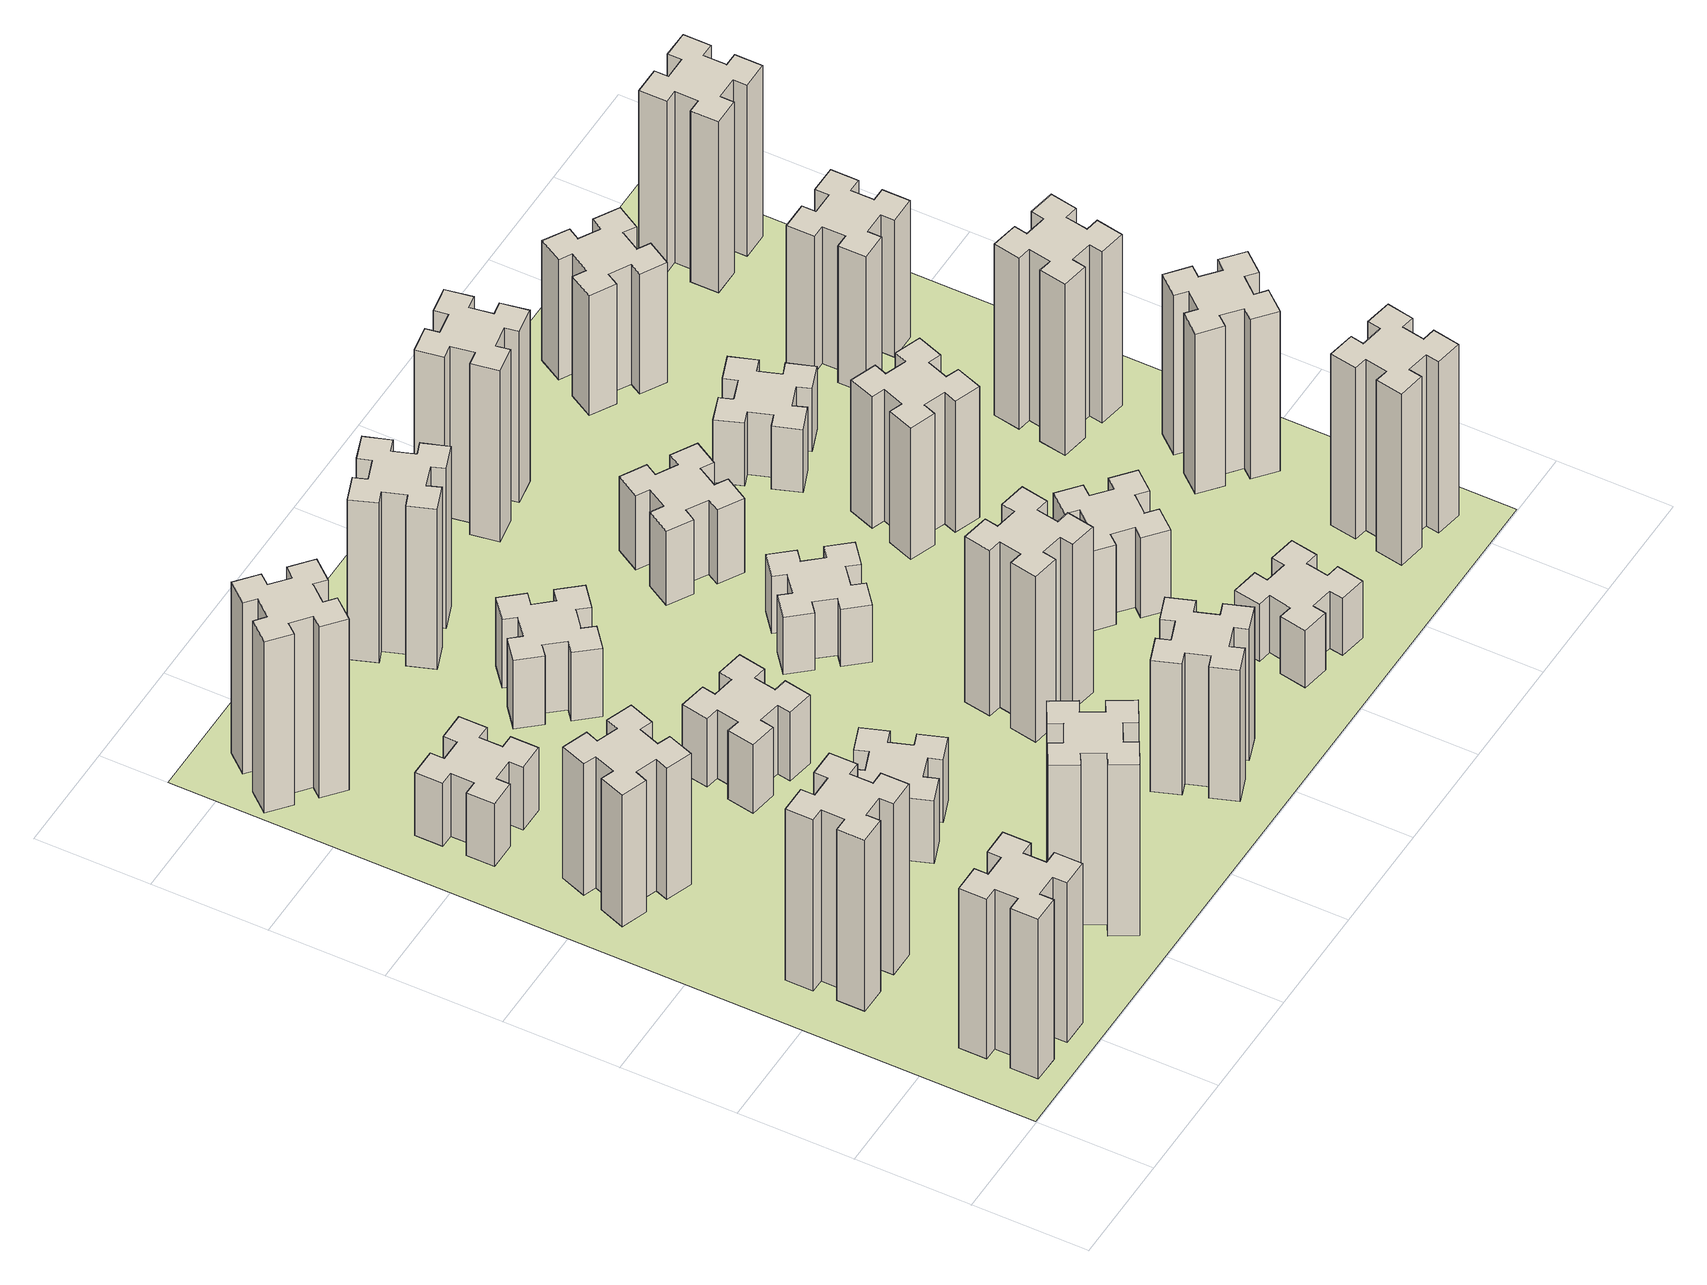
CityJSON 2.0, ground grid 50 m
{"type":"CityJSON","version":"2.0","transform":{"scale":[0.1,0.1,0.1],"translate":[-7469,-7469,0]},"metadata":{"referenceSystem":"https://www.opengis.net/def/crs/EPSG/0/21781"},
"CityObjects":{
"building1":{"type":"Building","attributes":{"class":"1000","function":"1000","usage":"1000","yearOfConstruction":2016,"roofType":"1000","measuredHeight":84,"storeysAboveGround":30,"storeysBelowGround":0},"geometry":[{"type":"Solid","lod":"1","boundaries":[[[[0,1,2,3,4,5,6,7,8,9,10,11,12,13,14,15,16,17,18,19]],[[17,16,20,21]],[[16,15,22,20]],[[15,14,23,22]],[[14,13,24,23]],[[13,12,25,24]],[[12,11,26,25]],[[11,10,27,26]],[[10,9,28,27]],[[9,8,29,28]],[[8,7,30,29]],[[7,6,31,30]],[[6,5,32,31]],[[5,4,33,32]],[[4,3,34,33]],[[3,2,35,34]],[[2,1,36,35]],[[1,0,37,36]],[[0,19,38,37]],[[19,18,39,38]],[[18,17,21,39]],[[24,25,26,27,28,29,30,31,32,33,34,35,36,37,38,39,21,20,22,23]]]]}]},
"building2":{"type":"Building","attributes":{"class":"1000","function":"1000","usage":"1000","yearOfConstruction":2016,"roofType":"1000","measuredHeight":90,"storeysAboveGround":30,"storeysBelowGround":0},"geometry":[{"type":"Solid","lod":"1","boundaries":[[[[40,41,42,43,44,45,46,47,48,49,50,51,52,53,54,55,56,57,58,59]],[[57,56,60,61]],[[56,55,62,60]],[[55,54,63,62]],[[54,53,64,63]],[[53,52,65,64]],[[52,51,66,65]],[[51,50,67,66]],[[50,49,68,67]],[[49,48,69,68]],[[48,47,70,69]],[[47,46,71,70]],[[46,45,72,71]],[[45,44,73,72]],[[44,43,74,73]],[[43,42,75,74]],[[42,41,76,75]],[[41,40,77,76]],[[40,59,78,77]],[[59,58,79,78]],[[58,57,61,79]],[[64,65,66,67,68,69,70,71,72,73,74,75,76,77,78,79,61,60,62,63]]]]}]},
"building3":{"type":"Building","attributes":{"class":"1000","function":"1000","usage":"1000","yearOfConstruction":2016,"roofType":"1000","measuredHeight":69,"storeysAboveGround":30,"storeysBelowGround":0},"geometry":[{"type":"Solid","lod":"1","boundaries":[[[[80,81,82,83,84,85,86,87,88,89,90,91,92,93,94,95,96,97,98,99]],[[97,96,100,101]],[[96,95,102,100]],[[95,94,103,102]],[[94,93,104,103]],[[93,92,105,104]],[[92,91,106,105]],[[91,90,107,106]],[[90,89,108,107]],[[89,88,109,108]],[[88,87,110,109]],[[87,86,111,110]],[[86,85,112,111]],[[85,84,113,112]],[[84,83,114,113]],[[83,82,115,114]],[[82,81,116,115]],[[81,80,117,116]],[[80,99,118,117]],[[99,98,119,118]],[[98,97,101,119]],[[104,105,106,107,108,109,110,111,112,113,114,115,116,117,118,119,101,100,102,103]]]]}]},
"building4":{"type":"Building","attributes":{"class":"1000","function":"1000","usage":"1000","yearOfConstruction":2016,"roofType":"1000","measuredHeight":33,"storeysAboveGround":30,"storeysBelowGround":0},"geometry":[{"type":"Solid","lod":"1","boundaries":[[[[120,121,122,123,124,125,126,127,128,129,130,131,132,133,134,135,136,137,138,139]],[[137,136,140,141]],[[136,135,142,140]],[[135,134,143,142]],[[134,133,144,143]],[[133,132,145,144]],[[132,131,146,145]],[[131,130,147,146]],[[130,129,148,147]],[[129,128,149,148]],[[128,127,150,149]],[[127,126,151,150]],[[126,125,152,151]],[[125,124,153,152]],[[124,123,154,153]],[[123,122,155,154]],[[122,121,156,155]],[[121,120,157,156]],[[120,139,158,157]],[[139,138,159,158]],[[138,137,141,159]],[[144,145,146,147,148,149,150,151,152,153,154,155,156,157,158,159,141,140,142,143]]]]}]},
"building5":{"type":"Building","attributes":{"class":"1000","function":"1000","usage":"1000","yearOfConstruction":2016,"roofType":"1000","measuredHeight":90,"storeysAboveGround":30,"storeysBelowGround":0},"geometry":[{"type":"Solid","lod":"1","boundaries":[[[[160,161,162,163,164,165,166,167,168,169,170,171,172,173,174,175,176,177,178,179]],[[177,176,180,181]],[[176,175,182,180]],[[175,174,183,182]],[[174,173,184,183]],[[173,172,185,184]],[[172,171,186,185]],[[171,170,187,186]],[[170,169,188,187]],[[169,168,189,188]],[[168,167,190,189]],[[167,166,191,190]],[[166,165,192,191]],[[165,164,193,192]],[[164,163,194,193]],[[163,162,195,194]],[[162,161,196,195]],[[161,160,197,196]],[[160,179,198,197]],[[179,178,199,198]],[[178,177,181,199]],[[184,185,186,187,188,189,190,191,192,193,194,195,196,197,198,199,181,180,182,183]]]]}]},
"building6":{"type":"Building","attributes":{"class":"1000","function":"1000","usage":"1000","yearOfConstruction":2016,"roofType":"1000","measuredHeight":90,"storeysAboveGround":30,"storeysBelowGround":0},"geometry":[{"type":"Solid","lod":"1","boundaries":[[[[200,201,202,203,204,205,206,207,208,209,210,211,212,213,214,215,216,217,218,219]],[[217,216,220,221]],[[216,215,222,220]],[[215,214,223,222]],[[214,213,224,223]],[[213,212,225,224]],[[212,211,226,225]],[[211,210,227,226]],[[210,209,228,227]],[[209,208,229,228]],[[208,207,230,229]],[[207,206,231,230]],[[206,205,232,231]],[[205,204,233,232]],[[204,203,234,233]],[[203,202,235,234]],[[202,201,236,235]],[[201,200,237,236]],[[200,219,238,237]],[[219,218,239,238]],[[218,217,221,239]],[[224,225,226,227,228,229,230,231,232,233,234,235,236,237,238,239,221,220,222,223]]]]}]},
"building7":{"type":"Building","attributes":{"class":"1000","function":"1000","usage":"1000","yearOfConstruction":2016,"roofType":"1000","measuredHeight":33,"storeysAboveGround":30,"storeysBelowGround":0},"geometry":[{"type":"Solid","lod":"1","boundaries":[[[[240,241,242,243,244,245,246,247,248,249,250,251,252,253,254,255,256,257,258,259]],[[257,256,260,261]],[[256,255,262,260]],[[255,254,263,262]],[[254,253,264,263]],[[253,252,265,264]],[[252,251,266,265]],[[251,250,267,266]],[[250,249,268,267]],[[249,248,269,268]],[[248,247,270,269]],[[247,246,271,270]],[[246,245,272,271]],[[245,244,273,272]],[[244,243,274,273]],[[243,242,275,274]],[[242,241,276,275]],[[241,240,277,276]],[[240,259,278,277]],[[259,258,279,278]],[[258,257,261,279]],[[264,265,266,267,268,269,270,271,272,273,274,275,276,277,278,279,261,260,262,263]]]]}]},
"building8":{"type":"Building","attributes":{"class":"1000","function":"1000","usage":"1000","yearOfConstruction":2016,"roofType":"1000","measuredHeight":36,"storeysAboveGround":30,"storeysBelowGround":0},"geometry":[{"type":"Solid","lod":"1","boundaries":[[[[280,281,282,283,284,285,286,287,288,289,290,291,292,293,294,295,296,297,298,299]],[[297,296,300,301]],[[296,295,302,300]],[[295,294,303,302]],[[294,293,304,303]],[[293,292,305,304]],[[292,291,306,305]],[[291,290,307,306]],[[290,289,308,307]],[[289,288,309,308]],[[288,287,310,309]],[[287,286,311,310]],[[286,285,312,311]],[[285,284,313,312]],[[284,283,314,313]],[[283,282,315,314]],[[282,281,316,315]],[[281,280,317,316]],[[280,299,318,317]],[[299,298,319,318]],[[298,297,301,319]],[[304,305,306,307,308,309,310,311,312,313,314,315,316,317,318,319,301,300,302,303]]]]}]},
"building9":{"type":"Building","attributes":{"class":"1000","function":"1000","usage":"1000","yearOfConstruction":2016,"roofType":"1000","measuredHeight":36,"storeysAboveGround":30,"storeysBelowGround":0},"geometry":[{"type":"Solid","lod":"1","boundaries":[[[[320,321,322,323,324,325,326,327,328,329,330,331,332,333,334,335,336,337,338,339]],[[337,336,340,341]],[[336,335,342,340]],[[335,334,343,342]],[[334,333,344,343]],[[333,332,345,344]],[[332,331,346,345]],[[331,330,347,346]],[[330,329,348,347]],[[329,328,349,348]],[[328,327,350,349]],[[327,326,351,350]],[[326,325,352,351]],[[325,324,353,352]],[[324,323,354,353]],[[323,322,355,354]],[[322,321,356,355]],[[321,320,357,356]],[[320,339,358,357]],[[339,338,359,358]],[[338,337,341,359]],[[344,345,346,347,348,349,350,351,352,353,354,355,356,357,358,359,341,340,342,343]]]]}]},
"building10":{"type":"Building","attributes":{"class":"1000","function":"1000","usage":"1000","yearOfConstruction":2016,"roofType":"1000","measuredHeight":69,"storeysAboveGround":30,"storeysBelowGround":0},"geometry":[{"type":"Solid","lod":"1","boundaries":[[[[360,361,362,363,364,365,366,367,368,369,370,371,372,373,374,375,376,377,378,379]],[[377,376,380,381]],[[376,375,382,380]],[[375,374,383,382]],[[374,373,384,383]],[[373,372,385,384]],[[372,371,386,385]],[[371,370,387,386]],[[370,369,388,387]],[[369,368,389,388]],[[368,367,390,389]],[[367,366,391,390]],[[366,365,392,391]],[[365,364,393,392]],[[364,363,394,393]],[[363,362,395,394]],[[362,361,396,395]],[[361,360,397,396]],[[360,379,398,397]],[[379,378,399,398]],[[378,377,381,399]],[[384,385,386,387,388,389,390,391,392,393,394,395,396,397,398,399,381,380,382,383]]]]}]},
"building11":{"type":"Building","attributes":{"class":"1000","function":"1000","usage":"1000","yearOfConstruction":2016,"roofType":"1000","measuredHeight":84,"storeysAboveGround":30,"storeysBelowGround":0},"geometry":[{"type":"Solid","lod":"1","boundaries":[[[[400,401,402,403,404,405,406,407,408,409,410,411,412,413,414,415,416,417,418,419]],[[417,416,420,421]],[[416,415,422,420]],[[415,414,423,422]],[[414,413,424,423]],[[413,412,425,424]],[[412,411,426,425]],[[411,410,427,426]],[[410,409,428,427]],[[409,408,429,428]],[[408,407,430,429]],[[407,406,431,430]],[[406,405,432,431]],[[405,404,433,432]],[[404,403,434,433]],[[403,402,435,434]],[[402,401,436,435]],[[401,400,437,436]],[[400,419,438,437]],[[419,418,439,438]],[[418,417,421,439]],[[424,425,426,427,428,429,430,431,432,433,434,435,436,437,438,439,421,420,422,423]]]]}]},
"building12":{"type":"Building","attributes":{"class":"1000","function":"1000","usage":"1000","yearOfConstruction":2016,"roofType":"1000","measuredHeight":87,"storeysAboveGround":30,"storeysBelowGround":0},"geometry":[{"type":"Solid","lod":"1","boundaries":[[[[440,441,442,443,444,445,446,447,448,449,450,451,452,453,454,455,456,457,458,459]],[[457,456,460,461]],[[456,455,462,460]],[[455,454,463,462]],[[454,453,464,463]],[[453,452,465,464]],[[452,451,466,465]],[[451,450,467,466]],[[450,449,468,467]],[[449,448,469,468]],[[448,447,470,469]],[[447,446,471,470]],[[446,445,472,471]],[[445,444,473,472]],[[444,443,474,473]],[[443,442,475,474]],[[442,441,476,475]],[[441,440,477,476]],[[440,459,478,477]],[[459,458,479,478]],[[458,457,461,479]],[[464,465,466,467,468,469,470,471,472,473,474,475,476,477,478,479,461,460,462,463]]]]}]},
"building13":{"type":"Building","attributes":{"class":"1000","function":"1000","usage":"1000","yearOfConstruction":2016,"roofType":"1000","measuredHeight":30,"storeysAboveGround":30,"storeysBelowGround":0},"geometry":[{"type":"Solid","lod":"1","boundaries":[[[[480,481,482,483,484,485,486,487,488,489,490,491,492,493,494,495,496,497,498,499]],[[497,496,500,501]],[[496,495,502,500]],[[495,494,503,502]],[[494,493,504,503]],[[493,492,505,504]],[[492,491,506,505]],[[491,490,507,506]],[[490,489,508,507]],[[489,488,509,508]],[[488,487,510,509]],[[487,486,511,510]],[[486,485,512,511]],[[485,484,513,512]],[[484,483,514,513]],[[483,482,515,514]],[[482,481,516,515]],[[481,480,517,516]],[[480,499,518,517]],[[499,498,519,518]],[[498,497,501,519]],[[504,505,506,507,508,509,510,511,512,513,514,515,516,517,518,519,501,500,502,503]]]]}]},
"building14":{"type":"Building","attributes":{"class":"1000","function":"1000","usage":"1000","yearOfConstruction":2016,"roofType":"1000","measuredHeight":39,"storeysAboveGround":30,"storeysBelowGround":0},"geometry":[{"type":"Solid","lod":"1","boundaries":[[[[520,521,522,523,524,525,526,527,528,529,530,531,532,533,534,535,536,537,538,539]],[[537,536,540,541]],[[536,535,542,540]],[[535,534,543,542]],[[534,533,544,543]],[[533,532,545,544]],[[532,531,546,545]],[[531,530,547,546]],[[530,529,548,547]],[[529,528,549,548]],[[528,527,550,549]],[[527,526,551,550]],[[526,525,552,551]],[[525,524,553,552]],[[524,523,554,553]],[[523,522,555,554]],[[522,521,556,555]],[[521,520,557,556]],[[520,539,558,557]],[[539,538,559,558]],[[538,537,541,559]],[[544,545,546,547,548,549,550,551,552,553,554,555,556,557,558,559,541,540,542,543]]]]}]},
"building15":{"type":"Building","attributes":{"class":"1000","function":"1000","usage":"1000","yearOfConstruction":2016,"roofType":"1000","measuredHeight":30,"storeysAboveGround":30,"storeysBelowGround":0},"geometry":[{"type":"Solid","lod":"1","boundaries":[[[[560,561,562,563,564,565,566,567,568,569,570,571,572,573,574,575,576,577,578,579]],[[577,576,580,581]],[[576,575,582,580]],[[575,574,583,582]],[[574,573,584,583]],[[573,572,585,584]],[[572,571,586,585]],[[571,570,587,586]],[[570,569,588,587]],[[569,568,589,588]],[[568,567,590,589]],[[567,566,591,590]],[[566,565,592,591]],[[565,564,593,592]],[[564,563,594,593]],[[563,562,595,594]],[[562,561,596,595]],[[561,560,597,596]],[[560,579,598,597]],[[579,578,599,598]],[[578,577,581,599]],[[584,585,586,587,588,589,590,591,592,593,594,595,596,597,598,599,581,580,582,583]]]]}]},
"building16":{"type":"Building","attributes":{"class":"1000","function":"1000","usage":"1000","yearOfConstruction":2016,"roofType":"1000","measuredHeight":90,"storeysAboveGround":30,"storeysBelowGround":0},"geometry":[{"type":"Solid","lod":"1","boundaries":[[[[600,601,602,603,604,605,606,607,608,609,610,611,612,613,614,615,616,617,618,619]],[[617,616,620,621]],[[616,615,622,620]],[[615,614,623,622]],[[614,613,624,623]],[[613,612,625,624]],[[612,611,626,625]],[[611,610,627,626]],[[610,609,628,627]],[[609,608,629,628]],[[608,607,630,629]],[[607,606,631,630]],[[606,605,632,631]],[[605,604,633,632]],[[604,603,634,633]],[[603,602,635,634]],[[602,601,636,635]],[[601,600,637,636]],[[600,619,638,637]],[[619,618,639,638]],[[618,617,621,639]],[[624,625,626,627,628,629,630,631,632,633,634,635,636,637,638,639,621,620,622,623]]]]}]},
"building17":{"type":"Building","attributes":{"class":"1000","function":"1000","usage":"1000","yearOfConstruction":2016,"roofType":"1000","measuredHeight":42,"storeysAboveGround":30,"storeysBelowGround":0},"geometry":[{"type":"Solid","lod":"1","boundaries":[[[[640,641,642,643,644,645,646,647,648,649,650,651,652,653,654,655,656,657,658,659]],[[657,656,660,661]],[[656,655,662,660]],[[655,654,663,662]],[[654,653,664,663]],[[653,652,665,664]],[[652,651,666,665]],[[651,650,667,666]],[[650,649,668,667]],[[649,648,669,668]],[[648,647,670,669]],[[647,646,671,670]],[[646,645,672,671]],[[645,644,673,672]],[[644,643,674,673]],[[643,642,675,674]],[[642,641,676,675]],[[641,640,677,676]],[[640,659,678,677]],[[659,658,679,678]],[[658,657,661,679]],[[664,665,666,667,668,669,670,671,672,673,674,675,676,677,678,679,661,660,662,663]]]]}]},
"building18":{"type":"Building","attributes":{"class":"1000","function":"1000","usage":"1000","yearOfConstruction":2016,"roofType":"1000","measuredHeight":69,"storeysAboveGround":30,"storeysBelowGround":0},"geometry":[{"type":"Solid","lod":"1","boundaries":[[[[680,681,682,683,684,685,686,687,688,689,690,691,692,693,694,695,696,697,698,699]],[[697,696,700,701]],[[696,695,702,700]],[[695,694,703,702]],[[694,693,704,703]],[[693,692,705,704]],[[692,691,706,705]],[[691,690,707,706]],[[690,689,708,707]],[[689,688,709,708]],[[688,687,710,709]],[[687,686,711,710]],[[686,685,712,711]],[[685,684,713,712]],[[684,683,714,713]],[[683,682,715,714]],[[682,681,716,715]],[[681,680,717,716]],[[680,699,718,717]],[[699,698,719,718]],[[698,697,701,719]],[[704,705,706,707,708,709,710,711,712,713,714,715,716,717,718,719,701,700,702,703]]]]}]},
"building19":{"type":"Building","attributes":{"class":"1000","function":"1000","usage":"1000","yearOfConstruction":2016,"roofType":"1000","measuredHeight":33,"storeysAboveGround":30,"storeysBelowGround":0},"geometry":[{"type":"Solid","lod":"1","boundaries":[[[[720,721,722,723,724,725,726,727,728,729,730,731,732,733,734,735,736,737,738,739]],[[737,736,740,741]],[[736,735,742,740]],[[735,734,743,742]],[[734,733,744,743]],[[733,732,745,744]],[[732,731,746,745]],[[731,730,747,746]],[[730,729,748,747]],[[729,728,749,748]],[[728,727,750,749]],[[727,726,751,750]],[[726,725,752,751]],[[725,724,753,752]],[[724,723,754,753]],[[723,722,755,754]],[[722,721,756,755]],[[721,720,757,756]],[[720,739,758,757]],[[739,738,759,758]],[[738,737,741,759]],[[744,745,746,747,748,749,750,751,752,753,754,755,756,757,758,759,741,740,742,743]]]]}]},
"building20":{"type":"Building","attributes":{"class":"1000","function":"1000","usage":"1000","yearOfConstruction":2016,"roofType":"1000","measuredHeight":90,"storeysAboveGround":30,"storeysBelowGround":0},"geometry":[{"type":"Solid","lod":"1","boundaries":[[[[760,761,762,763,764,765,766,767,768,769,770,771,772,773,774,775,776,777,778,779]],[[777,776,780,781]],[[776,775,782,780]],[[775,774,783,782]],[[774,773,784,783]],[[773,772,785,784]],[[772,771,786,785]],[[771,770,787,786]],[[770,769,788,787]],[[769,768,789,788]],[[768,767,790,789]],[[767,766,791,790]],[[766,765,792,791]],[[765,764,793,792]],[[764,763,794,793]],[[763,762,795,794]],[[762,761,796,795]],[[761,760,797,796]],[[760,779,798,797]],[[779,778,799,798]],[[778,777,781,799]],[[784,785,786,787,788,789,790,791,792,793,794,795,796,797,798,799,781,780,782,783]]]]}]},
"building21":{"type":"Building","attributes":{"class":"1000","function":"1000","usage":"1000","yearOfConstruction":2016,"roofType":"1000","measuredHeight":63,"storeysAboveGround":30,"storeysBelowGround":0},"geometry":[{"type":"Solid","lod":"1","boundaries":[[[[800,801,802,803,804,805,806,807,808,809,810,811,812,813,814,815,816,817,818,819]],[[817,816,820,821]],[[816,815,822,820]],[[815,814,823,822]],[[814,813,824,823]],[[813,812,825,824]],[[812,811,826,825]],[[811,810,827,826]],[[810,809,828,827]],[[809,808,829,828]],[[808,807,830,829]],[[807,806,831,830]],[[806,805,832,831]],[[805,804,833,832]],[[804,803,834,833]],[[803,802,835,834]],[[802,801,836,835]],[[801,800,837,836]],[[800,819,838,837]],[[819,818,839,838]],[[818,817,821,839]],[[824,825,826,827,828,829,830,831,832,833,834,835,836,837,838,839,821,820,822,823]]]]}]},
"building22":{"type":"Building","attributes":{"class":"1000","function":"1000","usage":"1000","yearOfConstruction":2016,"roofType":"1000","measuredHeight":84,"storeysAboveGround":30,"storeysBelowGround":0},"geometry":[{"type":"Solid","lod":"1","boundaries":[[[[840,841,842,843,844,845,846,847,848,849,850,851,852,853,854,855,856,857,858,859]],[[857,856,860,861]],[[856,855,862,860]],[[855,854,863,862]],[[854,853,864,863]],[[853,852,865,864]],[[852,851,866,865]],[[851,850,867,866]],[[850,849,868,867]],[[849,848,869,868]],[[848,847,870,869]],[[847,846,871,870]],[[846,845,872,871]],[[845,844,873,872]],[[844,843,874,873]],[[843,842,875,874]],[[842,841,876,875]],[[841,840,877,876]],[[840,859,878,877]],[[859,858,879,878]],[[858,857,861,879]],[[864,865,866,867,868,869,870,871,872,873,874,875,876,877,878,879,861,860,862,863]]]]}]},
"building23":{"type":"Building","attributes":{"class":"1000","function":"1000","usage":"1000","yearOfConstruction":2016,"roofType":"1000","measuredHeight":90,"storeysAboveGround":30,"storeysBelowGround":0},"geometry":[{"type":"Solid","lod":"1","boundaries":[[[[880,881,882,883,884,885,886,887,888,889,890,891,892,893,894,895,896,897,898,899]],[[897,896,900,901]],[[896,895,902,900]],[[895,894,903,902]],[[894,893,904,903]],[[893,892,905,904]],[[892,891,906,905]],[[891,890,907,906]],[[890,889,908,907]],[[889,888,909,908]],[[888,887,910,909]],[[887,886,911,910]],[[886,885,912,911]],[[885,884,913,912]],[[884,883,914,913]],[[883,882,915,914]],[[882,881,916,915]],[[881,880,917,916]],[[880,899,918,917]],[[899,898,919,918]],[[898,897,901,919]],[[904,905,906,907,908,909,910,911,912,913,914,915,916,917,918,919,901,900,902,903]]]]}]},
"building24":{"type":"Building","attributes":{"class":"1000","function":"1000","usage":"1000","yearOfConstruction":2016,"roofType":"1000","measuredHeight":72,"storeysAboveGround":30,"storeysBelowGround":0},"geometry":[{"type":"Solid","lod":"1","boundaries":[[[[920,921,922,923,924,925,926,927,928,929,930,931,932,933,934,935,936,937,938,939]],[[937,936,940,941]],[[936,935,942,940]],[[935,934,943,942]],[[934,933,944,943]],[[933,932,945,944]],[[932,931,946,945]],[[931,930,947,946]],[[930,929,948,947]],[[929,928,949,948]],[[928,927,950,949]],[[927,926,951,950]],[[926,925,952,951]],[[925,924,953,952]],[[924,923,954,953]],[[923,922,955,954]],[[922,921,956,955]],[[921,920,957,956]],[[920,939,958,957]],[[939,938,959,958]],[[938,937,941,959]],[[944,945,946,947,948,949,950,951,952,953,954,955,956,957,958,959,941,940,942,943]]]]}]},
"building25":{"type":"Building","attributes":{"class":"1000","function":"1000","usage":"1000","yearOfConstruction":2016,"roofType":"1000","measuredHeight":90,"storeysAboveGround":30,"storeysBelowGround":0},"geometry":[{"type":"Solid","lod":"1","boundaries":[[[[960,961,962,963,964,965,966,967,968,969,970,971,972,973,974,975,976,977,978,979]],[[977,976,980,981]],[[976,975,982,980]],[[975,974,983,982]],[[974,973,984,983]],[[973,972,985,984]],[[972,971,986,985]],[[971,970,987,986]],[[970,969,988,987]],[[969,968,989,988]],[[968,967,990,989]],[[967,966,991,990]],[[966,965,992,991]],[[965,964,993,992]],[[964,963,994,993]],[[963,962,995,994]],[[962,961,996,995]],[[961,960,997,996]],[[960,979,998,997]],[[979,978,999,998]],[[978,977,981,999]],[[984,985,986,987,988,989,990,991,992,993,994,995,996,997,998,999,981,980,982,983]]]]}]},
"landuse1":{"type":"LandUse","attributes":{"name":"plot1","function":"1010"},"geometry":[{"type":"MultiSurface","lod":"1","boundaries":[[[1000,1001,1002,1003]]]}]}
},
"vertices":[
[265,325,0],[265,225,0],[205,225,0],[205,105,0],[325,105,0],[325,165,0],[425,165,0],[425,105,0],[545,105,0],[545,225,0],[485,225,0],[485,325,0],[545,325,0],[545,445,0],[425,445,0],[425,385,0],[325,385,0],[325,445,0],[205,445,0],[205,325,0],[325,385,840],[325,445,840],[425,385,840],[425,445,840],[545,445,840],[545,325,840],[485,325,840],[485,225,840],[545,225,840],[545,105,840],[425,105,840],[425,165,840],[325,165,840],[325,105,840],[205,105,840],[205,225,840],[265,225,840],[265,325,840],[205,325,840],[205,445,840],
[265,1065,0],[265,965,0],[205,965,0],[205,845,0],[325,845,0],[325,905,0],[425,905,0],[425,845,0],[545,845,0],[545,965,0],[485,965,0],[485,1065,0],[545,1065,0],[545,1185,0],[425,1185,0],[425,1125,0],[325,1125,0],[325,1185,0],[205,1185,0],[205,1065,0],[325,1125,900],[325,1185,900],[425,1125,900],[425,1185,900],[545,1185,900],[545,1065,900],[485,1065,900],[485,965,900],[545,965,900],[545,845,900],[425,845,900],[425,905,900],[325,905,900],[325,845,900],[205,845,900],[205,965,900],[265,965,900],[265,1065,900],[205,1065,900],[205,1185,900],
[291,1869,0],[385,1835,0],[364,1779,0],[477,1737,0],[518,1850,0],[462,1871,0],[496,1965,0],[552,1944,0],[593,2057,0],[480,2098,0],[460,2042,0],[366,2076,0],[387,2132,0],[274,2173,0],[233,2060,0],[289,2040,0],[255,1946,0],[199,1967,0],[157,1854,0],[270,1813,0],[255,1946,690],[199,1967,690],[289,2040,690],[233,2060,690],[274,2173,690],[387,2132,690],[366,2076,690],[460,2042,690],[480,2098,690],[593,2057,690],[552,1944,690],[496,1965,690],[462,1871,690],[518,1850,690],[477,1737,690],[364,1779,690],[385,1835,690],[291,1869,690],[270,1813,690],[157,1854,690],
[485,2545,0],[485,2645,0],[545,2645,0],[545,2765,0],[425,2765,0],[425,2705,0],[325,2705,0],[325,2765,0],[205,2765,0],[205,2645,0],[265,2645,0],[265,2545,0],[205,2545,0],[205,2425,0],[325,2425,0],[325,2485,0],[425,2485,0],[425,2425,0],[545,2425,0],[545,2545,0],[425,2485,330],[425,2425,330],[325,2485,330],[325,2425,330],[205,2425,330],[205,2545,330],[265,2545,330],[265,2645,330],[205,2645,330],[205,2765,330],[325,2765,330],[325,2705,330],[425,2705,330],[425,2765,330],[545,2765,330],[545,2645,330],[485,2645,330],[485,2545,330],[545,2545,330],[545,2425,330],
[1127,255,0],[1214,305,0],[1244,253,0],[1348,313,0],[1288,417,0],[1236,387,0],[1186,474,0],[1238,504,0],[1178,608,0],[1074,548,0],[1104,496,0],[1017,446,0],[987,498,0],[883,438,0],[943,334,0],[995,364,0],[1045,277,0],[993,247,0],[1053,143,0],[1157,203,0],[1045,277,900],[993,247,900],[995,364,900],[943,334,900],[883,438,900],[987,498,900],[1017,446,900],[1104,496,900],[1074,548,900],[1178,608,900],[1238,504,900],[1186,474,900],[1236,387,900],[1288,417,900],[1348,313,900],[1244,253,900],[1214,305,900],[1127,255,900],[1157,203,900],[1053,143,900],
[384,3387,0],[308,3452,0],[346,3498,0],[254,3575,0],[177,3483,0],[223,3444,0],[159,3368,0],[113,3406,0],[36,3314,0],[128,3237,0],[166,3283,0],[243,3219,0],[204,3173,0],[296,3096,0],[373,3188,0],[327,3226,0],[392,3303,0],[438,3264,0],[515,3356,0],[423,3433,0],[392,3303,900],[438,3264,900],[327,3226,900],[373,3188,900],[296,3096,900],[204,3173,900],[243,3219,900],[166,3283,900],[128,3237,900],[36,3314,900],[113,3406,900],[159,3368,900],[223,3444,900],[177,3483,900],[254,3575,900],[346,3498,900],[308,3452,900],[384,3387,900],[423,3433,900],[515,3356,900],
[1125,1336,0],[1031,1302,0],[1010,1358,0],[897,1317,0],[939,1204,0],[995,1225,0],[1029,1131,0],[973,1110,0],[1014,997,0],[1127,1039,0],[1106,1095,0],[1200,1129,0],[1220,1073,0],[1333,1114,0],[1292,1227,0],[1236,1206,0],[1202,1300,0],[1258,1320,0],[1217,1433,0],[1104,1392,0],[1202,1300,330],[1258,1320,330],[1236,1206,330],[1292,1227,330],[1333,1114,330],[1220,1073,330],[1200,1129,330],[1106,1095,330],[1127,1039,330],[1014,997,330],[973,1110,330],[1029,1131,330],[995,1225,330],[939,1204,330],[897,1317,330],[1010,1358,330],[1031,1302,330],[1125,1336,330],[1104,1392,330],[1217,1433,330],
[1047,1756,0],[1145,1738,0],[1135,1679,0],[1253,1658,0],[1274,1777,0],[1215,1787,0],[1232,1885,0],[1291,1875,0],[1312,1993,0],[1194,2014,0],[1184,1955,0],[1085,1972,0],[1096,2031,0],[977,2052,0],[957,1934,0],[1016,1924,0],[998,1825,0],[939,1836,0],[918,1717,0],[1037,1697,0],[998,1825,360],[939,1836,360],[1016,1924,360],[957,1934,360],[977,2052,360],[1096,2031,360],[1085,1972,360],[1184,1955,360],[1194,2014,360],[1312,1993,360],[1291,1875,360],[1232,1885,360],[1215,1787,360],[1274,1777,360],[1253,1658,360],[1135,1679,360],[1145,1738,360],[1047,1756,360],[1037,1697,360],[918,1717,360],
[999,2663,0],[1063,2586,0],[1017,2548,0],[1094,2456,0],[1186,2533,0],[1148,2579,0],[1224,2643,0],[1263,2597,0],[1355,2674,0],[1278,2766,0],[1232,2728,0],[1167,2804,0],[1213,2843,0],[1136,2935,0],[1044,2858,0],[1083,2812,0],[1006,2747,0],[968,2793,0],[876,2716,0],[953,2624,0],[1006,2747,360],[968,2793,360],[1083,2812,360],[1044,2858,360],[1136,2935,360],[1213,2843,360],[1167,2804,360],[1232,2728,360],[1278,2766,360],[1355,2674,360],[1263,2597,360],[1224,2643,360],[1148,2579,360],[1186,2533,360],[1094,2456,360],[1017,2548,360],[1063,2586,360],[999,2663,360],[953,2624,360],[876,2716,360],
[1965,496,0],[1871,462,0],[1850,518,0],[1737,477,0],[1779,364,0],[1835,385,0],[1869,291,0],[1813,270,0],[1854,157,0],[1967,199,0],[1946,255,0],[2040,289,0],[2060,233,0],[2173,274,0],[2132,387,0],[2076,366,0],[2042,460,0],[2098,480,0],[2057,593,0],[1944,552,0],[2042,460,690],[2098,480,690],[2076,366,690],[2132,387,690],[2173,274,690],[2060,233,690],[2040,289,690],[1946,255,690],[1967,199,690],[1854,157,690],[1813,270,690],[1869,291,690],[1835,385,690],[1779,364,690],[1737,477,690],[1850,518,690],[1871,462,690],[1965,496,690],[1944,552,690],[2057,593,690],
[1125,3456,0],[1031,3422,0],[1010,3478,0],[897,3437,0],[939,3324,0],[995,3345,0],[1029,3251,0],[973,3230,0],[1014,3117,0],[1127,3159,0],[1106,3215,0],[1200,3249,0],[1220,3193,0],[1333,3234,0],[1292,3347,0],[1236,3326,0],[1202,3420,0],[1258,3440,0],[1217,3553,0],[1104,3512,0],[1202,3420,840],[1258,3440,840],[1236,3326,840],[1292,3347,840],[1333,3234,840],[1220,3193,840],[1200,3249,840],[1106,3215,840],[1127,3159,840],[1014,3117,840],[973,3230,840],[1029,3251,840],[995,3345,840],[939,3324,840],[897,3437,840],[1010,3478,840],[1031,3422,840],[1125,3456,840],[1104,3512,840],[1217,3553,840],
[2055,1047,0],[2072,1145,0],[2131,1135,0],[2152,1253,0],[2034,1274,0],[2024,1215,0],[1925,1232,0],[1936,1291,0],[1817,1312,0],[1797,1194,0],[1856,1184,0],[1838,1085,0],[1779,1096,0],[1758,977,0],[1877,957,0],[1887,1016,0],[1985,998,0],[1975,939,0],[2093,918,0],[2114,1037,0],[1985,998,870],[1975,939,870],[1887,1016,870],[1877,957,870],[1758,977,870],[1779,1096,870],[1838,1085,870],[1856,1184,870],[1797,1194,870],[1817,1312,870],[1936,1291,870],[1925,1232,870],[2024,1215,870],[2034,1274,870],[2152,1253,870],[2131,1135,870],[2072,1145,870],[2055,1047,870],[2114,1037,870],[2093,918,870],
[1972,1988,0],[1907,2064,0],[1953,2103,0],[1876,2195,0],[1784,2118,0],[1823,2072,0],[1746,2007,0],[1708,2053,0],[1616,1976,0],[1693,1884,0],[1739,1923,0],[1803,1846,0],[1757,1808,0],[1834,1716,0],[1926,1793,0],[1888,1839,0],[1964,1903,0],[2003,1857,0],[2095,1934,0],[2018,2026,0],[1964,1903,300],[2003,1857,300],[1888,1839,300],[1926,1793,300],[1834,1716,300],[1757,1808,300],[1803,1846,300],[1739,1923,300],[1693,1884,300],[1616,1976,300],[1708,2053,300],[1746,2007,300],[1823,2072,300],[1784,2118,300],[1876,2195,300],[1953,2103,300],[1907,2064,300],[1972,1988,300],[2018,2026,300],[2095,1934,300],
[2026,2497,0],[2076,2584,0],[2128,2554,0],[2188,2658,0],[2084,2718,0],[2054,2666,0],[1967,2716,0],[1997,2768,0],[1893,2828,0],[1833,2724,0],[1885,2694,0],[1835,2607,0],[1783,2637,0],[1723,2533,0],[1827,2473,0],[1857,2525,0],[1944,2475,0],[1914,2423,0],[2018,2363,0],[2078,2467,0],[1944,2475,390],[1914,2423,390],[1857,2525,390],[1827,2473,390],[1723,2533,390],[1783,2637,390],[1835,2607,390],[1885,2694,390],[1833,2724,390],[1893,2828,390],[1997,2768,390],[1967,2716,390],[2054,2666,390],[2084,2718,390],[2188,2658,390],[2128,2554,390],[2076,2584,390],[2026,2497,390],[2078,2467,390],[2018,2363,390],
[2596,444,0],[2578,345,0],[2519,356,0],[2498,237,0],[2617,217,0],[2627,276,0],[2725,258,0],[2715,199,0],[2833,178,0],[2854,297,0],[2795,307,0],[2812,405,0],[2871,395,0],[2892,513,0],[2774,534,0],[2764,475,0],[2665,492,0],[2676,551,0],[2557,572,0],[2537,454,0],[2665,492,300],[2676,551,300],[2764,475,300],[2774,534,300],[2892,513,300],[2871,395,300],[2812,405,300],[2795,307,300],[2854,297,300],[2833,178,300],[2715,199,300],[2725,258,300],[2627,276,300],[2617,217,300],[2498,237,300],[2519,356,300],[2578,345,300],[2596,444,300],[2537,454,300],[2557,572,300],
[1972,3405,0],[1955,3504,0],[2014,3514,0],[1993,3632,0],[1875,3611,0],[1885,3552,0],[1787,3535,0],[1777,3594,0],[1658,3573,0],[1679,3455,0],[1738,3465,0],[1756,3367,0],[1697,3357,0],[1717,3238,0],[1836,3259,0],[1825,3318,0],[1924,3336,0],[1934,3277,0],[2052,3297,0],[2031,3416,0],[1924,3336,900],[1934,3277,900],[1825,3318,900],[1836,3259,900],[1717,3238,900],[1697,3357,900],[1756,3367,900],[1738,3465,900],[1679,3455,900],[1658,3573,900],[1777,3594,900],[1787,3535,900],[1885,3552,900],[1875,3611,900],[1993,3632,900],[2014,3514,900],[1955,3504,900],[1972,3405,900],[2031,3416,900],[2052,3297,900],
[2647,1006,0],[2712,1083,0],[2758,1044,0],[2835,1136,0],[2743,1213,0],[2704,1167,0],[2628,1232,0],[2666,1278,0],[2574,1355,0],[2497,1263,0],[2543,1224,0],[2479,1148,0],[2433,1186,0],[2356,1094,0],[2448,1017,0],[2486,1063,0],[2563,999,0],[2524,953,0],[2616,876,0],[2693,968,0],[2563,999,420],[2524,953,420],[2486,1063,420],[2448,1017,420],[2356,1094,420],[2433,1186,420],[2479,1148,420],[2543,1224,420],[2497,1263,420],[2574,1355,420],[2666,1278,420],[2628,1232,420],[2704,1167,420],[2743,1213,420],[2835,1136,420],[2758,1044,420],[2712,1083,420],[2647,1006,420],[2693,968,420],[2616,876,420],
[2682,1871,0],[2716,1965,0],[2772,1944,0],[2813,2057,0],[2700,2098,0],[2680,2042,0],[2586,2076,0],[2607,2132,0],[2494,2173,0],[2453,2060,0],[2509,2040,0],[2475,1946,0],[2419,1967,0],[2377,1854,0],[2490,1813,0],[2511,1869,0],[2605,1835,0],[2584,1779,0],[2697,1737,0],[2738,1850,0],[2605,1835,690],[2584,1779,690],[2511,1869,690],[2490,1813,690],[2377,1854,690],[2419,1967,690],[2475,1946,690],[2509,2040,690],[2453,2060,690],[2494,2173,690],[2607,2132,690],[2586,2076,690],[2680,2042,690],[2700,2098,690],[2813,2057,690],[2772,1944,690],[2716,1965,690],[2682,1871,690],[2738,1850,690],[2697,1737,690],
[2586,2475,0],[2680,2509,0],[2700,2453,0],[2813,2494,0],[2772,2607,0],[2716,2586,0],[2682,2680,0],[2738,2700,0],[2697,2813,0],[2584,2772,0],[2605,2716,0],[2511,2682,0],[2490,2738,0],[2377,2697,0],[2419,2584,0],[2475,2605,0],[2509,2511,0],[2453,2490,0],[2494,2377,0],[2607,2419,0],[2509,2511,330],[2453,2490,330],[2475,2605,330],[2419,2584,330],[2377,2697,330],[2490,2738,330],[2511,2682,330],[2605,2716,330],[2584,2772,330],[2697,2813,330],[2738,2700,330],[2682,2680,330],[2716,2586,330],[2772,2607,330],[2813,2494,330],[2700,2453,330],[2680,2509,330],[2586,2475,330],[2607,2419,330],[2494,2377,330],
[3504,475,0],[3405,492,0],[3416,551,0],[3297,572,0],[3277,454,0],[3336,444,0],[3318,345,0],[3259,356,0],[3238,237,0],[3357,217,0],[3367,276,0],[3465,258,0],[3455,199,0],[3573,178,0],[3594,297,0],[3535,307,0],[3552,405,0],[3611,395,0],[3632,513,0],[3514,534,0],[3552,405,900],[3611,395,900],[3535,307,900],[3594,297,900],[3573,178,900],[3455,199,900],[3465,258,900],[3367,276,900],[3357,217,900],[3238,237,900],[3259,356,900],[3318,345,900],[3336,444,900],[3277,454,900],[3297,572,900],[3416,551,900],[3405,492,900],[3504,475,900],[3514,534,900],[3632,513,900],
[2766,3237,0],[2816,3324,0],[2868,3294,0],[2928,3398,0],[2824,3458,0],[2794,3406,0],[2707,3456,0],[2737,3508,0],[2633,3568,0],[2573,3464,0],[2625,3434,0],[2575,3347,0],[2523,3377,0],[2463,3273,0],[2567,3213,0],[2597,3265,0],[2684,3215,0],[2654,3163,0],[2758,3103,0],[2818,3207,0],[2684,3215,630],[2654,3163,630],[2597,3265,630],[2567,3213,630],[2463,3273,630],[2523,3377,630],[2575,3347,630],[2625,3434,630],[2573,3464,630],[2633,3568,630],[2737,3508,630],[2707,3456,630],[2794,3406,630],[2824,3458,630],[2928,3398,630],[2868,3294,630],[2816,3324,630],[2766,3237,630],[2818,3207,630],[2758,3103,630],
[3487,1006,0],[3552,1083,0],[3598,1044,0],[3675,1136,0],[3583,1213,0],[3544,1167,0],[3468,1232,0],[3506,1278,0],[3414,1355,0],[3337,1263,0],[3383,1224,0],[3319,1148,0],[3273,1186,0],[3196,1094,0],[3288,1017,0],[3326,1063,0],[3403,999,0],[3364,953,0],[3456,876,0],[3533,968,0],[3403,999,840],[3364,953,840],[3326,1063,840],[3288,1017,840],[3196,1094,840],[3273,1186,840],[3319,1148,840],[3383,1224,840],[3337,1263,840],[3414,1355,840],[3506,1278,840],[3468,1232,840],[3544,1167,840],[3583,1213,840],[3675,1136,840],[3598,1044,840],[3552,1083,840],[3487,1006,840],[3533,968,840],[3456,876,840],
[3267,1656,0],[3365,1638,0],[3355,1579,0],[3473,1558,0],[3494,1677,0],[3435,1687,0],[3452,1785,0],[3511,1775,0],[3532,1893,0],[3414,1914,0],[3404,1855,0],[3305,1872,0],[3316,1931,0],[3197,1952,0],[3177,1834,0],[3236,1824,0],[3218,1725,0],[3159,1736,0],[3138,1617,0],[3257,1597,0],[3218,1725,900],[3159,1736,900],[3236,1824,900],[3177,1834,900],[3197,1952,900],[3316,1931,900],[3305,1872,900],[3404,1855,900],[3414,1914,900],[3532,1893,900],[3511,1775,900],[3452,1785,900],[3435,1687,900],[3494,1677,900],[3473,1558,900],[3355,1579,900],[3365,1638,900],[3267,1656,900],[3257,1597,900],[3138,1617,900],
[3185,2485,0],[3285,2485,0],[3285,2425,0],[3405,2425,0],[3405,2545,0],[3345,2545,0],[3345,2645,0],[3405,2645,0],[3405,2765,0],[3285,2765,0],[3285,2705,0],[3185,2705,0],[3185,2765,0],[3065,2765,0],[3065,2645,0],[3125,2645,0],[3125,2545,0],[3065,2545,0],[3065,2425,0],[3185,2425,0],[3125,2545,720],[3065,2545,720],[3125,2645,720],[3065,2645,720],[3065,2765,720],[3185,2765,720],[3185,2705,720],[3285,2705,720],[3285,2765,720],[3405,2765,720],[3405,2645,720],[3345,2645,720],[3345,2545,720],[3405,2545,720],[3405,2425,720],[3285,2425,720],[3285,2485,720],[3185,2485,720],[3185,2425,720],[3065,2425,720],
[3385,3225,0],[3485,3225,0],[3485,3165,0],[3605,3165,0],[3605,3285,0],[3545,3285,0],[3545,3385,0],[3605,3385,0],[3605,3505,0],[3485,3505,0],[3485,3445,0],[3385,3445,0],[3385,3505,0],[3265,3505,0],[3265,3385,0],[3325,3385,0],[3325,3285,0],[3265,3285,0],[3265,3165,0],[3385,3165,0],[3325,3285,900],[3265,3285,900],[3325,3385,900],[3265,3385,900],[3265,3505,900],[3385,3505,900],[3385,3445,900],[3485,3445,900],[3485,3505,900],[3605,3505,900],[3605,3385,900],[3545,3385,900],[3545,3285,900],[3605,3285,900],[3605,3165,900],[3485,3165,900],[3485,3225,900],[3385,3225,900],[3385,3165,900],[3265,3165,900],
[5,3705,0],[3705,3705,0],[3705,5,0],[5,5,0]
]}
